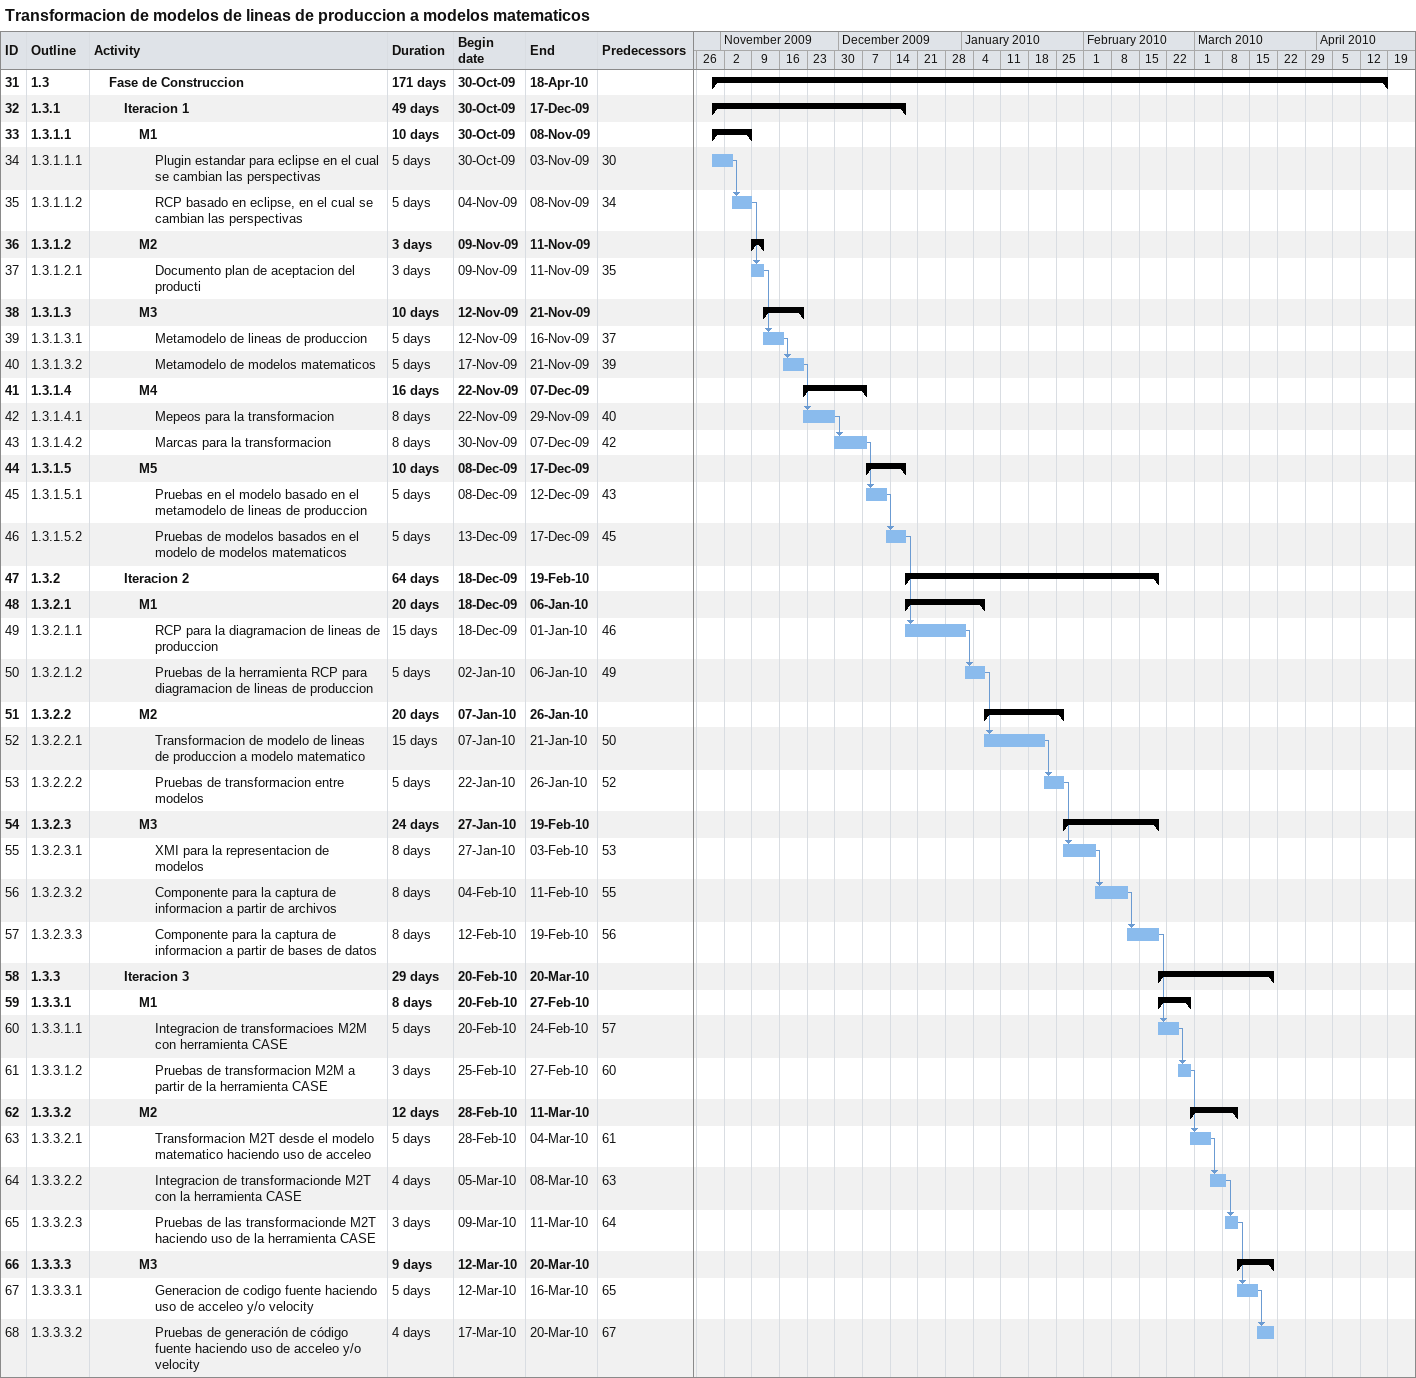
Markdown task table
Transformacion de modelos de lineas de produccion a modelos matematicos

| ID | WBS | Task | Duration | Start | Finish | Predecessors |
|---|---|---|---|---|---|---|
| 31 | 1.3 | **Fase de Construccion** | 171d | 2009-10-30 | 2010-04-18 |  |
| 32 | 1.3.1 | **Iteracion 1** | 49d | 2009-10-30 | 2009-12-17 |  |
| 33 | 1.3.1.1 | **M1** | 10d | 2009-10-30 | 2009-11-08 |  |
| 34 | 1.3.1.1.1 | Plugin estandar para eclipse en el cual se cambian las perspectivas | 5d | 2009-10-30 | 2009-11-03 | 30 |
| 35 | 1.3.1.1.2 | RCP basado en eclipse, en el cual se cambian las perspectivas | 5d | 2009-11-04 | 2009-11-08 | 34 |
| 36 | 1.3.1.2 | **M2** | 3d | 2009-11-09 | 2009-11-11 |  |
| 37 | 1.3.1.2.1 | Documento plan de aceptacion del producti | 3d | 2009-11-09 | 2009-11-11 | 35 |
| 38 | 1.3.1.3 | **M3** | 10d | 2009-11-12 | 2009-11-21 |  |
| 39 | 1.3.1.3.1 | Metamodelo de lineas de produccion | 5d | 2009-11-12 | 2009-11-16 | 37 |
| 40 | 1.3.1.3.2 | Metamodelo de modelos matematicos | 5d | 2009-11-17 | 2009-11-21 | 39 |
| 41 | 1.3.1.4 | **M4** | 16d | 2009-11-22 | 2009-12-07 |  |
| 42 | 1.3.1.4.1 | Mepeos para la transformacion | 8d | 2009-11-22 | 2009-11-29 | 40 |
| 43 | 1.3.1.4.2 | Marcas para la transformacion | 8d | 2009-11-30 | 2009-12-07 | 42 |
| 44 | 1.3.1.5 | **M5** | 10d | 2009-12-08 | 2009-12-17 |  |
| 45 | 1.3.1.5.1 | Pruebas en el modelo basado en el metamodelo de lineas de produccion | 5d | 2009-12-08 | 2009-12-12 | 43 |
| 46 | 1.3.1.5.2 | Pruebas de modelos basados en el modelo de modelos matematicos | 5d | 2009-12-13 | 2009-12-17 | 45 |
| 47 | 1.3.2 | **Iteracion 2** | 64d | 2009-12-18 | 2010-02-19 |  |
| 48 | 1.3.2.1 | **M1** | 20d | 2009-12-18 | 2010-01-06 |  |
| 49 | 1.3.2.1.1 | RCP para la diagramacion de lineas de produccion | 15d | 2009-12-18 | 2010-01-01 | 46 |
| 50 | 1.3.2.1.2 | Pruebas de la herramienta RCP para diagramacion de lineas de produccion | 5d | 2010-01-02 | 2010-01-06 | 49 |
| 51 | 1.3.2.2 | **M2** | 20d | 2010-01-07 | 2010-01-26 |  |
| 52 | 1.3.2.2.1 | Transformacion de modelo de lineas de produccion a modelo matematico | 15d | 2010-01-07 | 2010-01-21 | 50 |
| 53 | 1.3.2.2.2 | Pruebas de transformacion entre modelos | 5d | 2010-01-22 | 2010-01-26 | 52 |
| 54 | 1.3.2.3 | **M3** | 24d | 2010-01-27 | 2010-02-19 |  |
| 55 | 1.3.2.3.1 | XMI para la representacion de modelos | 8d | 2010-01-27 | 2010-02-03 | 53 |
| 56 | 1.3.2.3.2 | Componente para la captura de informacion a partir de archivos | 8d | 2010-02-04 | 2010-02-11 | 55 |
| 57 | 1.3.2.3.3 | Componente para la captura de informacion a partir de bases de datos | 8d | 2010-02-12 | 2010-02-19 | 56 |
| 58 | 1.3.3 | **Iteracion 3** | 29d | 2010-02-20 | 2010-03-20 |  |
| 59 | 1.3.3.1 | **M1** | 8d | 2010-02-20 | 2010-02-27 |  |
| 60 | 1.3.3.1.1 | Integracion de transformacioes M2M con herramienta CASE | 5d | 2010-02-20 | 2010-02-24 | 57 |
| 61 | 1.3.3.1.2 | Pruebas de transformacion M2M a partir de la herramienta CASE | 3d | 2010-02-25 | 2010-02-27 | 60 |
| 62 | 1.3.3.2 | **M2** | 12d | 2010-02-28 | 2010-03-11 |  |
| 63 | 1.3.3.2.1 | Transformacion M2T desde el modelo matematico haciendo uso de acceleo | 5d | 2010-02-28 | 2010-03-04 | 61 |
| 64 | 1.3.3.2.2 | Integracion de transformacionde M2T con la herramienta CASE | 4d | 2010-03-05 | 2010-03-08 | 63 |
| 65 | 1.3.3.2.3 | Pruebas de las transformacionde M2T haciendo uso de la herramienta CASE | 3d | 2010-03-09 | 2010-03-11 | 64 |
| 66 | 1.3.3.3 | **M3** | 9d | 2010-03-12 | 2010-03-20 |  |
| 67 | 1.3.3.3.1 | Generacion de codigo fuente haciendo uso de acceleo y/o velocity | 5d | 2010-03-12 | 2010-03-16 | 65 |
| 68 | 1.3.3.3.2 | Pruebas de generación de código fuente haciendo uso de acceleo y/o velocity | 4d | 2010-03-17 | 2010-03-20 | 67 |
